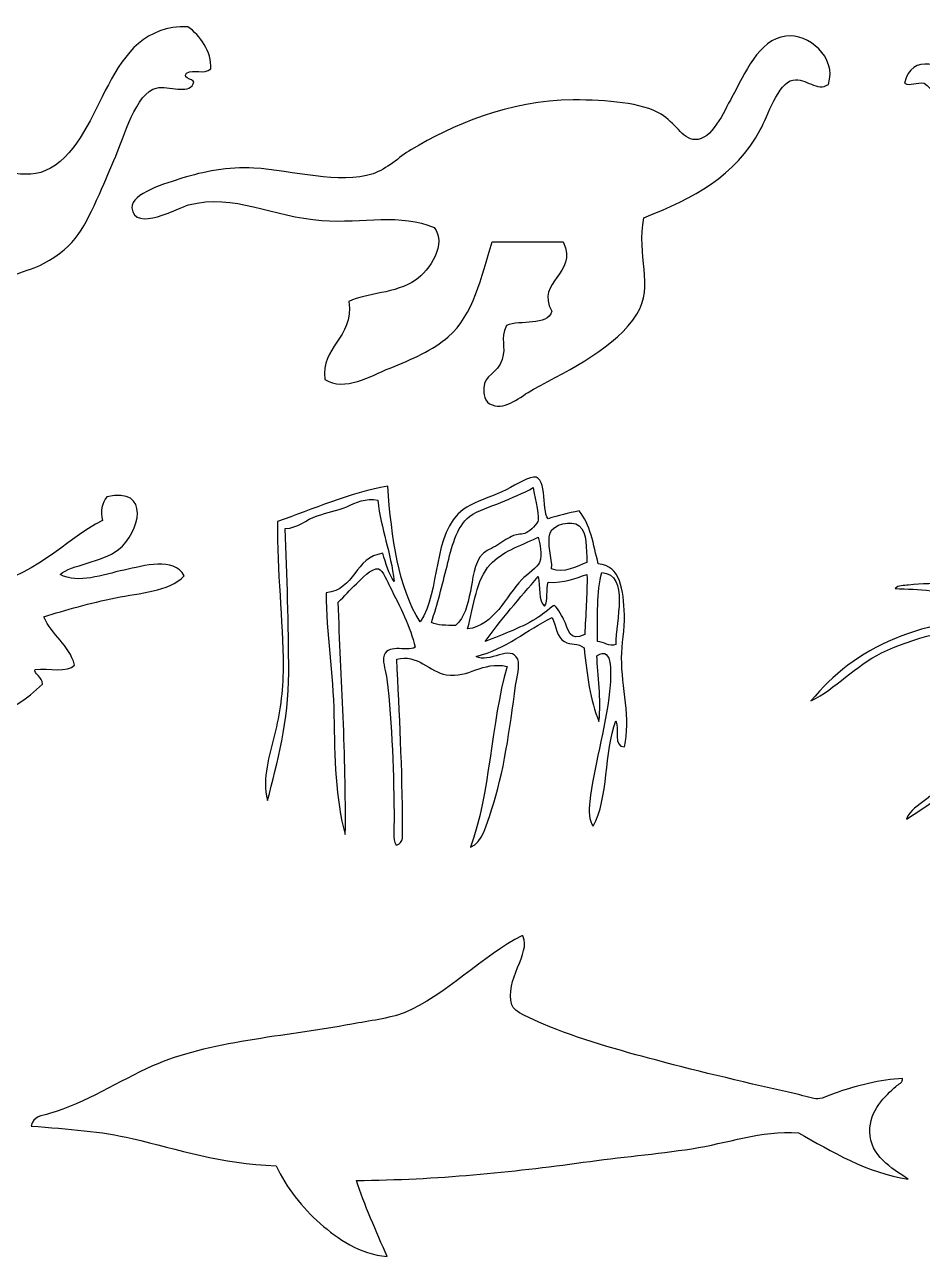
# Model space of a CAD drawing. Header units: centimetres. Extents: x -66 to 65, y -66 to 66.
# Drawn here: x -22.17 to -9.98, y -65.01 to -48.29 of the extents above; entities that cross this region are included whole.
import ezdxf

# ---------------------------------------------------------------- set-up
doc = ezdxf.new("R2010")
doc.units = ezdxf.units.CM
doc.header["$MEASUREMENT"] = 0
doc.layers.add('Layer 1', color=7, linetype='Continuous')

msp = doc.modelspace()

# ---------------------------------------------------------------- linework, layer by layer
at = {"layer": 'Layer 1'}
for points, knots in [([(-19.95309, -48.31539), (-19.78378, -48.43191), (-19.63075, -48.65501), (-19.63892, -48.88827), (-19.63892, -48.88827), (-19.73182, -48.96571), (-19.87202, -48.88888), (-19.97155, -48.94373), (-19.97155, -48.94373), (-20.04669, -49.02906), (-19.82312, -49.02535), (-19.87916, -49.09158), (-19.87916, -49.09158), (-19.95375, -49.23861), (-20.20296, -49.11076), (-20.37814, -49.14704), (-20.37814, -49.14704), (-20.65376, -49.20406), (-20.8297, -49.83575), (-20.93255, -50.07107), (-20.93255, -50.07107), (-21.00089, -50.22739), (-21.0727, -50.40923), (-21.1543, -50.58852), (-21.1543, -50.58852), (-21.3557, -51.03088), (-21.46614, -51.28961), (-21.91201, -51.53102), (-21.91201, -51.53102), (-22.11648, -51.64175), (-22.47465, -51.69033), (-22.55881, -51.86368), (-22.55881, -51.86368), (-22.60143, -51.95139), (-22.57588, -52.08069), (-22.59577, -52.15935), (-22.59577, -52.15935), (-22.67115, -52.45735), (-22.96759, -52.59612), (-23.00236, -52.8801), (-23.00236, -52.8801), (-22.95524, -53.06086), (-22.67375, -53.00734), (-22.63274, -53.19424), (-22.63274, -53.19424), (-22.76503, -53.32251), (-23.09145, -53.28727), (-23.26107, -53.2312), (-23.26107, -53.2312), (-23.42464, -53.17717), (-23.63987, -52.94693), (-23.66766, -52.80615), (-23.66766, -52.80615), (-23.721, -52.53583), (-23.53971, -52.33056), (-23.53831, -52.02999), (-23.53831, -52.02999), (-23.67407, -52.007), (-23.93198, -52.11434), (-24.09272, -52.06693), (-24.09272, -52.06693), (-23.96762, -52.5367), (-24.51605, -52.53765), (-24.64713, -52.86158), (-24.64713, -52.86158), (-24.54667, -53.01665), (-24.25541, -53.06949), (-24.33296, -53.34206), (-24.33296, -53.34206), (-24.55963, -53.34103), (-24.74933, -53.22355), (-24.94282, -53.12031), (-24.94282, -53.12031), (-25.10046, -53.03617), (-25.38076, -52.93608), (-25.40481, -52.76918), (-25.40481, -52.76918), (-25.45278, -52.43652), (-25.03511, -52.35056), (-25.01672, -52.01149), (-25.01672, -52.01149), (-25.85997, -52.10576), (-26.37403, -52.88184), (-27.53008, -52.8431), (-27.53008, -52.8431), (-27.94497, -52.82921), (-28.55986, -52.8395), (-28.73129, -52.56587), (-28.73129, -52.56587), (-28.53478, -52.38188), (-28.25885, -52.41358), (-28.04753, -52.38108), (-28.04753, -52.38108), (-27.30402, -52.2667), (-26.77605, -52.00095), (-26.38428, -51.47554), (-26.38428, -51.47554), (-25.86996, -50.78572), (-25.17418, -50.01615), (-23.92641, -50.07103), (-23.92641, -50.07103), (-23.61166, -50.08484), (-23.27659, -50.11387), (-22.96542, -50.16342), (-22.96542, -50.16342), (-22.56704, -50.22684), (-22.15611, -50.42988), (-21.81964, -50.23734), (-21.81964, -50.23734), (-21.0564, -49.80063), (-21.10318, -48.28663), (-19.95309, -48.31539)], [0, 0, 0, 0, 0.03448276, 0.03448276, 0.03448276, 0.03448276, 0.06896552, 0.06896552, 0.06896552, 0.06896552, 0.10344828, 0.10344828, 0.10344828, 0.10344828, 0.13793103, 0.13793103, 0.13793103, 0.13793103, 0.17241379, 0.17241379, 0.17241379, 0.17241379, 0.20689655, 0.20689655, 0.20689655, 0.20689655, 0.24137931, 0.24137931, 0.24137931, 0.24137931, 0.27586207, 0.27586207, 0.27586207, 0.27586207, 0.31034483, 0.31034483, 0.31034483, 0.31034483, 0.34482759, 0.34482759, 0.34482759, 0.34482759, 0.37931034, 0.37931034, 0.37931034, 0.37931034, 0.4137931, 0.4137931, 0.4137931, 0.4137931, 0.44827586, 0.44827586, 0.44827586, 0.44827586, 0.48275862, 0.48275862, 0.48275862, 0.48275862, 0.51724138, 0.51724138, 0.51724138, 0.51724138, 0.55172414, 0.55172414, 0.55172414, 0.55172414, 0.5862069, 0.5862069, 0.5862069, 0.5862069, 0.62068966, 0.62068966, 0.62068966, 0.62068966, 0.65517241, 0.65517241, 0.65517241, 0.65517241, 0.68965517, 0.68965517, 0.68965517, 0.68965517, 0.72413793, 0.72413793, 0.72413793, 0.72413793, 0.75862069, 0.75862069, 0.75862069, 0.75862069, 0.79310345, 0.79310345, 0.79310345, 0.79310345, 0.82758621, 0.82758621, 0.82758621, 0.82758621, 0.86206897, 0.86206897, 0.86206897, 0.86206897, 0.89655172, 0.89655172, 0.89655172, 0.89655172, 0.93103448, 0.93103448, 0.93103448, 0.93103448, 1, 1, 1, 1]), ([(-11.25584, -49.09726), (-11.40665, -49.20667), (-11.56056, -49.00688), (-11.73733, -49.03947), (-11.73733, -49.03947), (-11.93847, -49.07654), (-12.08272, -49.53334), (-12.1803, -49.71355), (-12.1803, -49.71355), (-12.52492, -50.35003), (-13.07808, -50.63922), (-13.75957, -50.90764), (-13.75957, -50.90764), (-13.86495, -51.42064), (-13.6173, -51.83244), (-13.85588, -52.2173), (-13.85588, -52.2173), (-14.12954, -52.65876), (-14.74655, -52.9611), (-15.26182, -53.23804), (-15.26182, -53.23804), (-15.45129, -53.3399), (-15.62485, -53.52302), (-15.82036, -53.44992), (-15.82036, -53.44992), (-15.92855, -53.42251), (-15.93876, -53.28524), (-15.9359, -53.21881), (-15.9359, -53.21881), (-15.92831, -53.04204), (-15.74622, -53.02479), (-15.68552, -52.8336), (-15.68552, -52.8336), (-15.62874, -52.65472), (-15.71539, -52.55902), (-15.62773, -52.37137), (-15.62773, -52.37137), (-15.43715, -52.29234), (-15.07322, -52.38664), (-15.01144, -52.17878), (-15.01144, -52.17878), (-15.24075, -51.75931), (-14.64645, -51.68494), (-14.85737, -51.23506), (-14.85737, -51.23506), (-15.17836, -51.23506), (-15.49936, -51.23506), (-15.82035, -51.23506), (-15.82035, -51.23506), (-15.97648, -51.7261), (-16.06901, -52.21825), (-16.41738, -52.52546), (-16.41738, -52.52546), (-16.6205, -52.70458), (-16.91437, -52.83209), (-17.20703, -52.94919), (-17.20703, -52.94919), (-17.48209, -53.05923), (-17.81896, -53.2751), (-18.09296, -53.10323), (-18.09296, -53.10323), (-18.15482, -52.65304), (-17.70114, -52.56009), (-17.76554, -52.04397), (-17.76554, -52.04397), (-17.52659, -51.92774), (-17.1298, -51.9411), (-16.86035, -51.7551), (-16.86035, -51.7551), (-16.67141, -51.62466), (-16.42937, -51.25453), (-16.60997, -51.04247), (-16.60997, -51.04247), (-17.05489, -50.84279), (-17.58014, -50.98569), (-18.13146, -50.94616), (-18.13146, -50.94616), (-18.81144, -50.89745), (-19.32248, -50.56844), (-19.94187, -50.73431), (-19.94187, -50.73431), (-20.07355, -50.76955), (-20.68236, -51.1133), (-20.71226, -50.77283), (-20.71226, -50.77283), (-20.72919, -50.57976), (-20.24204, -50.43752), (-20.01892, -50.36839), (-20.01892, -50.36839), (-19.75857, -50.28767), (-19.39916, -50.21107), (-19.05594, -50.23356), (-19.05594, -50.23356), (-18.52624, -50.26827), (-17.8977, -50.46131), (-17.43815, -50.31058), (-17.43815, -50.31058), (-17.24828, -50.2483), (-17.09083, -50.08767), (-16.91814, -49.98318), (-16.91814, -49.98318), (-16.37728, -49.65589), (-15.59557, -49.31442), (-14.72257, -49.30907), (-14.72257, -49.30907), (-14.26397, -49.30632), (-13.78687, -49.34971), (-13.52848, -49.50166), (-13.52848, -49.50166), (-13.3461, -49.60892), (-13.23699, -49.84046), (-13.06625, -49.84834), (-13.06625, -49.84834), (-12.83963, -49.85882), (-12.67869, -49.47388), (-12.5655, -49.27054), (-12.5655, -49.27054), (-12.39183, -48.95862), (-12.20844, -48.48729), (-11.83364, -48.44239), (-11.83364, -48.44239), (-11.53238, -48.4063), (-11.13498, -48.72211), (-11.25584, -49.09726)], [0, 0, 0, 0, 0.03125, 0.03125, 0.03125, 0.03125, 0.0625, 0.0625, 0.0625, 0.0625, 0.09375, 0.09375, 0.09375, 0.09375, 0.125, 0.125, 0.125, 0.125, 0.15625, 0.15625, 0.15625, 0.15625, 0.1875, 0.1875, 0.1875, 0.1875, 0.21875, 0.21875, 0.21875, 0.21875, 0.25, 0.25, 0.25, 0.25, 0.28125, 0.28125, 0.28125, 0.28125, 0.3125, 0.3125, 0.3125, 0.3125, 0.34375, 0.34375, 0.34375, 0.34375, 0.375, 0.375, 0.375, 0.375, 0.40625, 0.40625, 0.40625, 0.40625, 0.4375, 0.4375, 0.4375, 0.4375, 0.46875, 0.46875, 0.46875, 0.46875, 0.5, 0.5, 0.5, 0.5, 0.53125, 0.53125, 0.53125, 0.53125, 0.5625, 0.5625, 0.5625, 0.5625, 0.59375, 0.59375, 0.59375, 0.59375, 0.625, 0.625, 0.625, 0.625, 0.65625, 0.65625, 0.65625, 0.65625, 0.6875, 0.6875, 0.6875, 0.6875, 0.71875, 0.71875, 0.71875, 0.71875, 0.75, 0.75, 0.75, 0.75, 0.78125, 0.78125, 0.78125, 0.78125, 0.8125, 0.8125, 0.8125, 0.8125, 0.84375, 0.84375, 0.84375, 0.84375, 0.875, 0.875, 0.875, 0.875, 0.90625, 0.90625, 0.90625, 0.90625, 0.9375, 0.9375, 0.9375, 0.9375, 1, 1, 1, 1]), ([(-7.54783, -53.46653), (-7.84631, -53.46928), (-8.15431, -53.43171), (-8.42217, -53.3498), (-8.42217, -53.3498), (-8.67196, -53.27336), (-8.93001, -53.17041), (-9.06569, -52.99957), (-9.06569, -52.99957), (-9.22391, -52.80018), (-9.14901, -52.50133), (-8.99965, -52.3325), (-8.99965, -52.3325), (-8.81336, -52.12218), (-8.46307, -51.93301), (-8.02619, -51.89895), (-8.02619, -51.89895), (-6.92785, -51.81341), (-5.44955, -52.17745), (-5.0728, -51.53208), (-5.0728, -51.53208), (-4.81409, -51.08859), (-5.13691, -50.56236), (-5.58432, -50.44811), (-5.58432, -50.44811), (-5.53323, -50.65094), (-5.32752, -50.86835), (-5.36982, -51.13187), (-5.36982, -51.13187), (-5.40803, -51.36933), (-5.68851, -51.46654), (-5.94727, -51.34864), (-5.94727, -51.34864), (-5.96299, -51.2064), (-5.78212, -51.21839), (-5.76585, -51.08181), (-5.76585, -51.08181), (-5.74534, -50.91123), (-6.0076, -50.65366), (-6.06282, -50.51481), (-6.06282, -50.51481), (-6.30862, -50.48026), (-6.53891, -50.52418), (-6.77227, -50.54812), (-6.77227, -50.54812), (-6.8077, -50.64784), (-6.84302, -50.73738), (-6.85474, -50.86504), (-6.85474, -50.86504), (-6.87017, -51.03279), (-6.81444, -51.23895), (-6.88771, -51.34865), (-6.88771, -51.34865), (-6.99659, -51.51147), (-7.35822, -51.43522), (-7.54782, -51.38201), (-7.54782, -51.38201), (-7.52451, -51.24985), (-7.3392, -51.28147), (-7.26723, -51.19852), (-7.26723, -51.19852), (-7.27199, -50.9977), (-7.24979, -50.76955), (-7.30022, -50.6149), (-7.30022, -50.6149), (-7.43301, -50.75354), (-7.40219, -51.01797), (-7.56425, -51.13184), (-7.56425, -51.13184), (-7.65733, -51.19732), (-7.76105, -51.19553), (-7.92715, -51.1819), (-7.92715, -51.1819), (-7.85468, -51.02728), (-7.71334, -50.94221), (-7.76218, -50.66485), (-7.76218, -50.66485), (-7.80734, -50.64212), (-7.90815, -50.70589), (-8.00967, -50.68155), (-8.00967, -50.68155), (-8.06132, -51.02866), (-8.31944, -51.45014), (-8.73563, -51.21521), (-8.73563, -51.21521), (-8.6648, -50.98502), (-8.25157, -51.03379), (-8.38916, -50.61492), (-8.38916, -50.61492), (-8.64848, -50.49266), (-8.81268, -50.30528), (-9.04911, -50.11459), (-9.04911, -50.11459), (-9.1968, -49.99547), (-9.35963, -49.89361), (-9.46162, -49.76439), (-9.46162, -49.76439), (-9.63646, -49.54272), (-9.72401, -49.2579), (-9.95652, -49.08065), (-9.95652, -49.08065), (-10.05741, -49.06216), (-10.1439, -49.12822), (-10.22055, -49.08065), (-10.22055, -49.08065), (-10.13435, -48.66234), (-9.68096, -48.83416), (-9.47802, -49.01392), (-9.47802, -49.01392), (-9.18759, -49.27154), (-8.88583, -49.90739), (-8.35616, -49.69776), (-8.35616, -49.69776), (-8.19508, -49.63397), (-8.03461, -49.50501), (-7.89414, -49.38082), (-7.89414, -49.38082), (-7.5143, -49.04501), (-7.12039, -48.51113), (-6.49182, -48.447), (-6.49182, -48.447), (-5.76313, -48.37265), (-5.29141, -48.87536), (-4.99031, -49.24744), (-4.99031, -49.24744), (-4.89392, -49.36663), (-4.77708, -49.4902), (-4.69337, -49.63106), (-4.69337, -49.63106), (-4.51803, -49.92586), (-4.39799, -50.509), (-4.42934, -50.98181), (-4.42934, -50.98181), (-4.49046, -51.90243), (-5.10397, -52.42519), (-6.0628, -52.38257), (-6.0628, -52.38257), (-6.32474, -52.37093), (-6.59369, -52.3264), (-6.87118, -52.29917), (-6.87118, -52.29917), (-7.42088, -52.24543), (-7.86027, -52.18042), (-8.35615, -52.38257), (-8.35615, -52.38257), (-8.57541, -52.47203), (-8.80975, -52.58892), (-8.81811, -52.73272), (-8.81811, -52.73272), (-8.83274, -52.98524), (-8.42325, -53.07665), (-8.22409, -53.1497), (-8.22409, -53.1497), (-7.95333, -53.2491), (-7.70598, -53.30051), (-7.54783, -53.46653)], [0, 0, 0, 0, 0.025, 0.025, 0.025, 0.025, 0.05, 0.05, 0.05, 0.05, 0.075, 0.075, 0.075, 0.075, 0.1, 0.1, 0.1, 0.1, 0.125, 0.125, 0.125, 0.125, 0.15, 0.15, 0.15, 0.15, 0.175, 0.175, 0.175, 0.175, 0.2, 0.2, 0.2, 0.2, 0.225, 0.225, 0.225, 0.225, 0.25, 0.25, 0.25, 0.25, 0.275, 0.275, 0.275, 0.275, 0.3, 0.3, 0.3, 0.3, 0.325, 0.325, 0.325, 0.325, 0.35, 0.35, 0.35, 0.35, 0.375, 0.375, 0.375, 0.375, 0.4, 0.4, 0.4, 0.4, 0.425, 0.425, 0.425, 0.425, 0.45, 0.45, 0.45, 0.45, 0.475, 0.475, 0.475, 0.475, 0.5, 0.5, 0.5, 0.5, 0.525, 0.525, 0.525, 0.525, 0.55, 0.55, 0.55, 0.55, 0.575, 0.575, 0.575, 0.575, 0.6, 0.6, 0.6, 0.6, 0.625, 0.625, 0.625, 0.625, 0.65, 0.65, 0.65, 0.65, 0.675, 0.675, 0.675, 0.675, 0.7, 0.7, 0.7, 0.7, 0.725, 0.725, 0.725, 0.725, 0.75, 0.75, 0.75, 0.75, 0.775, 0.775, 0.775, 0.775, 0.8, 0.8, 0.8, 0.8, 0.825, 0.825, 0.825, 0.825, 0.85, 0.85, 0.85, 0.85, 0.875, 0.875, 0.875, 0.875, 0.9, 0.9, 0.9, 0.9, 0.925, 0.925, 0.925, 0.925, 0.95, 0.95, 0.95, 0.95, 1, 1, 1, 1]), ([(-27.82008, -54.16387), (-27.60341, -54.11106), (-27.43807, -54.04356), (-27.20492, -54.04481), (-27.20492, -54.04481), (-26.16937, -54.05023), (-26.07057, -55.35606), (-25.81586, -56.20778), (-25.81586, -56.20778), (-25.01137, -56.07099), (-24.15838, -55.94894), (-23.27586, -55.91012), (-23.27586, -55.91012), (-23.12317, -55.9034), (-22.95622, -55.92615), (-22.79961, -55.91012), (-22.79961, -55.91012), (-22.07304, -55.83569), (-21.61825, -55.27356), (-21.11289, -55.01715), (-21.11289, -55.01715), (-21.13953, -54.89706), (-21.12101, -54.77604), (-21.05336, -54.69965), (-21.05336, -54.69965), (-20.45011, -54.55445), (-20.60203, -55.18834), (-20.89461, -55.41403), (-20.89461, -55.41403), (-21.1285, -55.59448), (-21.52985, -55.61625), (-21.68836, -55.75137), (-21.68836, -55.75137), (-21.43277, -55.88448), (-21.11945, -55.75584), (-20.81523, -55.69184), (-20.81523, -55.69184), (-20.54533, -55.63506), (-20.14771, -55.50565), (-20.00164, -55.77122), (-20.00164, -55.77122), (-20.21852, -55.98855), (-20.59997, -55.99921), (-20.9343, -56.06888), (-20.9343, -56.06888), (-21.28006, -56.14095), (-21.61592, -56.23311), (-21.90664, -56.32685), (-21.90664, -56.32685), (-21.80147, -56.57887), (-21.56774, -56.70232), (-21.48992, -56.98169), (-21.48992, -56.98169), (-21.58379, -57.08628), (-21.84351, -57.02498), (-22.0257, -57.04122), (-22.0257, -57.04122), (-22.05965, -57.09591), (-21.91836, -57.14488), (-21.92648, -57.23966), (-21.92648, -57.23966), (-22.76267, -58.08328), (-24.28405, -57.9366), (-25.53804, -58.33107), (-25.53804, -58.33107), (-25.95616, -58.46259), (-26.37563, -58.58428), (-26.80804, -58.60888), (-26.80804, -58.60888), (-27.16846, -58.62939), (-27.52011, -58.62444), (-27.8796, -58.66841), (-27.8796, -58.66841), (-28.20035, -58.70762), (-28.52161, -58.80665), (-28.85194, -58.82716), (-28.85194, -58.82716), (-30.26815, -58.91513), (-31.51717, -58.33604), (-32.86038, -58.41044), (-32.86038, -58.41044), (-33.28403, -58.43391), (-33.61965, -58.57504), (-33.97163, -58.62872), (-33.97163, -58.62872), (-34.1389, -58.29598), (-33.73247, -58.04804), (-33.53507, -57.8945), (-33.53507, -57.8945), (-32.83998, -57.3539), (-31.76292, -57.08273), (-30.59819, -57.02137), (-30.59819, -57.02137), (-30.85941, -56.07527), (-30.42507, -54.60956), (-29.84413, -54.12418), (-29.84413, -54.12418), (-29.35567, -53.71606), (-28.25365, -53.72839), (-27.82008, -54.16387)], [0, 0, 0, 0, 0.03846154, 0.03846154, 0.03846154, 0.03846154, 0.07692308, 0.07692308, 0.07692308, 0.07692308, 0.11538462, 0.11538462, 0.11538462, 0.11538462, 0.15384615, 0.15384615, 0.15384615, 0.15384615, 0.19230769, 0.19230769, 0.19230769, 0.19230769, 0.23076923, 0.23076923, 0.23076923, 0.23076923, 0.26923077, 0.26923077, 0.26923077, 0.26923077, 0.30769231, 0.30769231, 0.30769231, 0.30769231, 0.34615385, 0.34615385, 0.34615385, 0.34615385, 0.38461538, 0.38461538, 0.38461538, 0.38461538, 0.42307692, 0.42307692, 0.42307692, 0.42307692, 0.46153846, 0.46153846, 0.46153846, 0.46153846, 0.5, 0.5, 0.5, 0.5, 0.53846154, 0.53846154, 0.53846154, 0.53846154, 0.57692308, 0.57692308, 0.57692308, 0.57692308, 0.61538462, 0.61538462, 0.61538462, 0.61538462, 0.65384615, 0.65384615, 0.65384615, 0.65384615, 0.69230769, 0.69230769, 0.69230769, 0.69230769, 0.73076923, 0.73076923, 0.73076923, 0.73076923, 0.76923077, 0.76923077, 0.76923077, 0.76923077, 0.80769231, 0.80769231, 0.80769231, 0.80769231, 0.84615385, 0.84615385, 0.84615385, 0.84615385, 0.88461538, 0.88461538, 0.88461538, 0.88461538, 0.92307692, 0.92307692, 0.92307692, 0.92307692, 1, 1, 1, 1]), ([(-15.06174, -54.99456), (-14.92262, -54.95778), (-14.7889, -54.91561), (-14.6396, -54.88902), (-14.6396, -54.88902), (-14.48844, -55.06409), (-14.44656, -55.34844), (-14.38055, -55.60863), (-14.38055, -55.60863), (-14.07546, -55.63181), (-14.03897, -55.96341), (-14.02553, -56.29943), (-14.02553, -56.29943), (-14.01757, -56.49805), (-14.06358, -56.70088), (-14.06389, -56.88471), (-14.06389, -56.88471), (-14.0646, -57.2755), (-13.93509, -57.71373), (-14.02553, -58.09364), (-14.02553, -58.09364), (-14.18187, -58.09327), (-14.09345, -57.84816), (-14.14068, -57.73862), (-14.14068, -57.73862), (-14.29861, -58.15957), (-14.24276, -58.79425), (-14.4477, -59.16824), (-14.4477, -59.16824), (-14.51054, -59.10381), (-14.50924, -58.95824), (-14.4957, -58.83243), (-14.4957, -58.83243), (-14.44884, -58.39777), (-14.28218, -57.85334), (-14.22704, -57.33566), (-14.22704, -57.33566), (-14.20802, -57.15701), (-14.16994, -56.69563), (-14.39973, -56.85592), (-14.39973, -56.85592), (-14.38907, -57.11108), (-14.33911, -57.4493), (-14.37094, -57.74825), (-14.37094, -57.74825), (-14.48934, -57.46681), (-14.53482, -57.11256), (-14.57242, -56.75037), (-14.57242, -56.75037), (-14.65124, -56.67888), (-14.75969, -56.7119), (-14.84108, -56.66401), (-14.84108, -56.66401), (-14.94305, -56.60403), (-14.95538, -56.45507), (-15.00417, -56.33781), (-15.00417, -56.33781), (-15.35847, -56.50484), (-15.62396, -56.76064), (-16.04041, -56.8655), (-16.04041, -56.8655), (-15.86777, -56.9676), (-15.56329, -56.69297), (-15.47431, -56.90389), (-15.47431, -56.90389), (-15.43846, -56.98887), (-15.48847, -57.149), (-15.5031, -57.25888), (-15.5031, -57.25888), (-15.58274, -57.85779), (-15.66256, -58.45083), (-15.82933, -58.94756), (-15.82933, -58.94756), (-15.89733, -59.15018), (-15.94485, -59.38608), (-16.11717, -59.45609), (-16.11717, -59.45609), (-15.84743, -58.74079), (-15.8401, -57.76302), (-15.61825, -56.99983), (-15.61825, -56.99983), (-15.95739, -56.92675), (-16.13805, -57.16512), (-16.44343, -57.11498), (-16.44343, -57.11498), (-16.66785, -57.07812), (-16.83972, -56.82158), (-17.11505, -56.9039), (-17.11505, -56.9039), (-17.08227, -57.62375), (-17.03819, -58.39319), (-17.03829, -59.17784), (-17.03829, -59.17784), (-17.03832, -59.27682), (-17.01514, -59.40263), (-17.12465, -59.42732), (-17.12465, -59.42732), (-17.17474, -59.33397), (-17.15346, -59.21758), (-17.15344, -59.11069), (-17.15344, -59.11069), (-17.15336, -58.47982), (-17.18032, -57.78126), (-17.2494, -57.17254), (-17.2494, -57.17254), (-17.25996, -57.07938), (-17.30708, -56.94955), (-17.29737, -56.8847), (-17.29737, -56.8847), (-17.26636, -56.67692), (-16.9872, -56.80607), (-16.86562, -56.74079), (-16.86562, -56.74079), (-16.93031, -56.46462), (-17.07252, -56.18543), (-17.21103, -55.91563), (-17.21103, -55.91563), (-17.2399, -55.85943), (-17.30567, -55.68811), (-17.36457, -55.67576), (-17.36457, -55.67576), (-17.45696, -55.65637), (-17.60635, -55.82464), (-17.66201, -55.87724), (-17.66201, -55.87724), (-17.76014, -55.97006), (-17.82592, -56.04869), (-17.91146, -56.12672), (-17.91146, -56.12672), (-17.87421, -57.17365), (-17.802, -58.18568), (-17.81552, -59.28341), (-17.81552, -59.28341), (-17.94995, -58.80467), (-17.96035, -58.23354), (-17.96903, -57.66191), (-17.96903, -57.66191), (-17.9776, -57.09922), (-18.07627, -56.54981), (-18.07457, -56.00202), (-18.07457, -56.00202), (-17.68124, -55.96043), (-17.69069, -55.51595), (-17.30699, -55.4647), (-17.30699, -55.4647), (-17.26156, -55.59837), (-17.22865, -55.74452), (-17.15345, -55.84848), (-17.15345, -55.84848), (-17.19433, -55.44801), (-17.33096, -55.14326), (-17.37417, -54.74509), (-17.37417, -54.74509), (-17.53504, -54.70628), (-17.66939, -54.777), (-17.79631, -54.83145), (-17.79631, -54.83145), (-17.92839, -54.8881), (-18.06505, -54.91151), (-18.19927, -54.9562), (-18.19927, -54.9562), (-18.34252, -55.00385), (-18.46314, -55.12572), (-18.63104, -55.12889), (-18.63104, -55.12889), (-18.60657, -55.76238), (-18.58307, -56.43527), (-18.58307, -57.08622), (-18.58307, -57.08622), (-18.58307, -57.74718), (-18.74158, -58.30788), (-18.87091, -58.82289), (-18.87091, -58.82289), (-18.94822, -58.50499), (-18.84342, -58.21755), (-18.77497, -57.93056), (-18.77497, -57.93056), (-18.70673, -57.64444), (-18.65985, -57.35123), (-18.65982, -57.00947), (-18.65982, -57.00947), (-18.65979, -56.35836), (-18.74525, -55.71497), (-18.73658, -55.03295), (-18.73658, -55.03295), (-18.25242, -54.86465), (-17.76651, -54.647), (-17.23978, -54.55321), (-17.23978, -54.55321), (-17.18551, -55.26015), (-17.09627, -55.93206), (-16.79843, -56.39542), (-16.79843, -56.39542), (-16.51657, -55.98479), (-16.64013, -55.18604), (-16.21317, -54.86986), (-16.21317, -54.86986), (-16.09498, -54.78234), (-15.92578, -54.72818), (-15.75261, -54.65875), (-15.75261, -54.65875), (-15.5783, -54.5889), (-15.44839, -54.48701), (-15.30165, -54.43806), (-15.30165, -54.43806), (-15.05099, -54.3545), (-15.16061, -54.87597), (-15.06174, -54.99456)], [0, 0, 0, 0, 0.01886792, 0.01886792, 0.01886792, 0.01886792, 0.03773585, 0.03773585, 0.03773585, 0.03773585, 0.05660377, 0.05660377, 0.05660377, 0.05660377, 0.0754717, 0.0754717, 0.0754717, 0.0754717, 0.09433962, 0.09433962, 0.09433962, 0.09433962, 0.11320755, 0.11320755, 0.11320755, 0.11320755, 0.13207547, 0.13207547, 0.13207547, 0.13207547, 0.1509434, 0.1509434, 0.1509434, 0.1509434, 0.16981132, 0.16981132, 0.16981132, 0.16981132, 0.18867925, 0.18867925, 0.18867925, 0.18867925, 0.20754717, 0.20754717, 0.20754717, 0.20754717, 0.22641509, 0.22641509, 0.22641509, 0.22641509, 0.24528302, 0.24528302, 0.24528302, 0.24528302, 0.26415094, 0.26415094, 0.26415094, 0.26415094, 0.28301887, 0.28301887, 0.28301887, 0.28301887, 0.30188679, 0.30188679, 0.30188679, 0.30188679, 0.32075472, 0.32075472, 0.32075472, 0.32075472, 0.33962264, 0.33962264, 0.33962264, 0.33962264, 0.35849057, 0.35849057, 0.35849057, 0.35849057, 0.37735849, 0.37735849, 0.37735849, 0.37735849, 0.39622642, 0.39622642, 0.39622642, 0.39622642, 0.41509434, 0.41509434, 0.41509434, 0.41509434, 0.43396226, 0.43396226, 0.43396226, 0.43396226, 0.45283019, 0.45283019, 0.45283019, 0.45283019, 0.47169811, 0.47169811, 0.47169811, 0.47169811, 0.49056604, 0.49056604, 0.49056604, 0.49056604, 0.50943396, 0.50943396, 0.50943396, 0.50943396, 0.52830189, 0.52830189, 0.52830189, 0.52830189, 0.54716981, 0.54716981, 0.54716981, 0.54716981, 0.56603774, 0.56603774, 0.56603774, 0.56603774, 0.58490566, 0.58490566, 0.58490566, 0.58490566, 0.60377358, 0.60377358, 0.60377358, 0.60377358, 0.62264151, 0.62264151, 0.62264151, 0.62264151, 0.64150943, 0.64150943, 0.64150943, 0.64150943, 0.66037736, 0.66037736, 0.66037736, 0.66037736, 0.67924528, 0.67924528, 0.67924528, 0.67924528, 0.69811321, 0.69811321, 0.69811321, 0.69811321, 0.71698113, 0.71698113, 0.71698113, 0.71698113, 0.73584906, 0.73584906, 0.73584906, 0.73584906, 0.75471698, 0.75471698, 0.75471698, 0.75471698, 0.77358491, 0.77358491, 0.77358491, 0.77358491, 0.79245283, 0.79245283, 0.79245283, 0.79245283, 0.81132075, 0.81132075, 0.81132075, 0.81132075, 0.83018868, 0.83018868, 0.83018868, 0.83018868, 0.8490566, 0.8490566, 0.8490566, 0.8490566, 0.86792453, 0.86792453, 0.86792453, 0.86792453, 0.88679245, 0.88679245, 0.88679245, 0.88679245, 0.90566038, 0.90566038, 0.90566038, 0.90566038, 0.9245283, 0.9245283, 0.9245283, 0.9245283, 0.94339623, 0.94339623, 0.94339623, 0.94339623, 0.96226415, 0.96226415, 0.96226415, 0.96226415, 1, 1, 1, 1]), ([(-16.11719, -55.98283), (-16.087, -55.83278), (-16.06483, -55.58508), (-15.95407, -55.4743), (-15.95407, -55.4743), (-15.91105, -55.43125), (-15.81876, -55.39802), (-15.74299, -55.34958), (-15.74299, -55.34958), (-15.67166, -55.30397), (-15.59699, -55.24981), (-15.53188, -55.22483), (-15.53188, -55.22483), (-15.47944, -55.20472), (-15.41163, -55.20856), (-15.35919, -55.18647), (-15.35919, -55.18647), (-15.30122, -55.16202), (-15.20406, -55.06032), (-15.19607, -55.01378), (-15.19607, -55.01378), (-15.18051, -54.92284), (-15.26132, -54.6327), (-15.26322, -54.5724), (-15.26322, -54.5724), (-15.39556, -54.65045), (-15.56093, -54.71303), (-15.7046, -54.77388), (-15.7046, -54.77388), (-15.84504, -54.83333), (-16.01183, -54.87879), (-16.12677, -54.96578), (-16.12677, -54.96578), (-16.31013, -55.10455), (-16.37257, -55.39218), (-16.43379, -55.63742), (-16.43379, -55.63742), (-16.49917, -55.89909), (-16.56449, -56.15285), (-16.6449, -56.405), (-16.6449, -56.405), (-16.56515, -56.44678), (-16.44064, -56.44384), (-16.31867, -56.44336), (-16.31867, -56.44336), (-16.19098, -56.32597), (-16.15484, -56.16999), (-16.11719, -55.98283)], [0, 0, 0, 0, 0.07692308, 0.07692308, 0.07692308, 0.07692308, 0.15384615, 0.15384615, 0.15384615, 0.15384615, 0.23076923, 0.23076923, 0.23076923, 0.23076923, 0.30769231, 0.30769231, 0.30769231, 0.30769231, 0.38461538, 0.38461538, 0.38461538, 0.38461538, 0.46153846, 0.46153846, 0.46153846, 0.46153846, 0.53846154, 0.53846154, 0.53846154, 0.53846154, 0.61538462, 0.61538462, 0.61538462, 0.61538462, 0.69230769, 0.69230769, 0.69230769, 0.69230769, 0.76923077, 0.76923077, 0.76923077, 0.76923077, 0.84615385, 0.84615385, 0.84615385, 0.84615385, 1, 1, 1, 1]), ([(-6.01389, -54.84107), (-6.16989, -54.96095), (-6.35957, -55.04448), (-6.54158, -55.13849), (-6.54158, -55.13849), (-6.89324, -55.3201), (-7.28596, -55.48763), (-7.57785, -55.74298), (-7.57785, -55.74298), (-7.72054, -55.86778), (-7.8691, -56.01603), (-7.92326, -56.21312), (-7.92326, -56.21312), (-7.56906, -56.14158), (-7.25511, -55.97359), (-6.90623, -55.85813), (-6.90623, -55.85813), (-6.55796, -55.74288), (-6.18506, -55.64908), (-5.71648, -55.68541), (-5.71648, -55.68541), (-6.03149, -55.756), (-6.36886, -55.8027), (-6.67597, -55.88692), (-6.67597, -55.88692), (-6.97529, -55.96902), (-7.27782, -56.05115), (-7.47231, -56.24191), (-7.47231, -56.24191), (-7.41482, -56.31319), (-7.34311, -56.33028), (-7.26123, -56.33787), (-7.26123, -56.33787), (-7.11764, -56.35115), (-6.95931, -56.25143), (-6.85827, -56.27069), (-6.85827, -56.27069), (-6.75371, -56.29064), (-6.72579, -56.4056), (-6.69515, -56.52017), (-6.69515, -56.52017), (-6.80826, -56.55097), (-6.9832, -56.51996), (-6.98299, -56.66408), (-6.98299, -56.66408), (-6.89467, -56.75187), (-6.77839, -56.60354), (-6.69515, -56.62572), (-6.69515, -56.62572), (-6.64496, -56.83834), (-6.90208, -56.95415), (-7.11732, -56.93274), (-7.11732, -56.93274), (-7.21183, -57.07808), (-7.43561, -57.09419), (-7.54909, -57.22058), (-7.54909, -57.22058), (-7.39489, -57.32808), (-7.13936, -57.3837), (-6.92541, -57.3837), (-6.92541, -57.3837), (-6.50954, -57.3837), (-6.21434, -57.14124), (-5.90838, -57.07668), (-5.90838, -57.07668), (-5.91645, -57.16143), (-6.02022, -57.20863), (-6.0907, -57.24937), (-6.0907, -57.24937), (-6.33758, -57.39211), (-6.71665, -57.61643), (-7.12691, -57.54679), (-7.12691, -57.54679), (-7.34117, -57.51046), (-7.52463, -57.34518), (-7.7314, -57.3741), (-7.7314, -57.3741), (-7.92179, -57.40074), (-7.82099, -57.57484), (-7.7314, -57.63315), (-7.7314, -57.63315), (-7.48523, -57.79349), (-7.1272, -57.83349), (-6.8007, -57.94017), (-6.8007, -57.94017), (-6.64351, -57.99155), (-6.48431, -58.04399), (-6.33054, -58.08408), (-6.33054, -58.08408), (-6.1661, -58.12697), (-5.99658, -58.14538), (-5.8604, -58.22801), (-5.8604, -58.22801), (-6.53461, -58.14371), (-7.22292, -58.02642), (-7.77934, -57.75785), (-7.77934, -57.75785), (-7.8476, -57.72491), (-7.9459, -57.64403), (-8, -57.6427), (-8, -57.6427), (-8.1184, -57.63979), (-8.24381, -57.82714), (-8.32623, -57.93054), (-8.32623, -57.93054), (-8.51236, -58.16409), (-8.67625, -58.39412), (-8.83476, -58.65015), (-8.83476, -58.65015), (-8.94962, -58.8357), (-9.01587, -59.02131), (-9.20896, -59.11068), (-9.20896, -59.11068), (-9.21989, -59.0349), (-9.14866, -58.99294), (-9.11302, -58.93799), (-9.11302, -58.93799), (-8.87098, -58.56477), (-8.6364, -58.18081), (-8.40298, -57.7866), (-8.40298, -57.7866), (-8.49868, -57.80599), (-8.59107, -57.8288), (-8.71003, -57.82496), (-8.71003, -57.82496), (-9.14014, -58.30632), (-9.63049, -58.72751), (-10.1972, -59.07229), (-10.1972, -59.07229), (-10.15066, -58.95481), (-10.03186, -58.88732), (-9.93815, -58.81324), (-9.93815, -58.81324), (-9.84179, -58.73709), (-9.75249, -58.65211), (-9.65989, -58.5734), (-9.65989, -58.5734), (-9.38642, -58.34086), (-9.09268, -58.14221), (-8.92109, -57.80582), (-8.92109, -57.80582), (-9.13755, -57.67586), (-9.55725, -57.69964), (-9.59271, -57.41244), (-9.59271, -57.41244), (-9.61864, -57.20247), (-9.47809, -56.93638), (-9.33366, -56.79837), (-9.33366, -56.79837), (-9.21796, -56.68775), (-9.06865, -56.62618), (-8.98825, -56.52011), (-8.98825, -56.52011), (-9.54761, -56.44402), (-10.13083, -56.62317), (-10.53302, -56.81755), (-10.53302, -56.81755), (-10.89688, -56.99342), (-11.15551, -57.30179), (-11.49251, -57.46999), (-11.49251, -57.46999), (-10.90709, -56.7503), (-9.99214, -56.30971), (-8.68126, -56.34739), (-8.68126, -56.34739), (-8.81924, -56.15993), (-9.11803, -56.09643), (-9.40085, -56.04037), (-9.40085, -56.04037), (-9.69562, -55.98195), (-10.02701, -55.94856), (-10.3507, -55.94443), (-10.3507, -55.94443), (-10.3071, -55.89487), (-10.22889, -55.90257), (-10.1684, -55.89646), (-10.1684, -55.89646), (-9.80706, -55.85987), (-9.42325, -55.87191), (-9.10337, -55.94443), (-9.10337, -55.94443), (-8.97203, -55.9742), (-8.8231, -56.0146), (-8.7388, -56.06915), (-8.7388, -56.06915), (-8.60841, -56.15345), (-8.53031, -56.31249), (-8.29742, -56.20348), (-8.29742, -56.20348), (-8.14735, -56.13323), (-7.97021, -55.8763), (-7.83689, -55.7621), (-7.83689, -55.7621), (-7.51209, -55.48402), (-7.09497, -55.28463), (-6.69511, -55.10009), (-6.69511, -55.10009), (-6.48879, -55.00481), (-6.25828, -54.90692), (-6.0331, -54.83143), (-6.0331, -54.83143), (-6.02532, -54.83329), (-6.02354, -54.8411), (-6.01389, -54.84107)], [0, 0, 0, 0, 0.01923077, 0.01923077, 0.01923077, 0.01923077, 0.03846154, 0.03846154, 0.03846154, 0.03846154, 0.05769231, 0.05769231, 0.05769231, 0.05769231, 0.07692308, 0.07692308, 0.07692308, 0.07692308, 0.09615385, 0.09615385, 0.09615385, 0.09615385, 0.11538462, 0.11538462, 0.11538462, 0.11538462, 0.13461538, 0.13461538, 0.13461538, 0.13461538, 0.15384615, 0.15384615, 0.15384615, 0.15384615, 0.17307692, 0.17307692, 0.17307692, 0.17307692, 0.19230769, 0.19230769, 0.19230769, 0.19230769, 0.21153846, 0.21153846, 0.21153846, 0.21153846, 0.23076923, 0.23076923, 0.23076923, 0.23076923, 0.25, 0.25, 0.25, 0.25, 0.26923077, 0.26923077, 0.26923077, 0.26923077, 0.28846154, 0.28846154, 0.28846154, 0.28846154, 0.30769231, 0.30769231, 0.30769231, 0.30769231, 0.32692308, 0.32692308, 0.32692308, 0.32692308, 0.34615385, 0.34615385, 0.34615385, 0.34615385, 0.36538462, 0.36538462, 0.36538462, 0.36538462, 0.38461538, 0.38461538, 0.38461538, 0.38461538, 0.40384615, 0.40384615, 0.40384615, 0.40384615, 0.42307692, 0.42307692, 0.42307692, 0.42307692, 0.44230769, 0.44230769, 0.44230769, 0.44230769, 0.46153846, 0.46153846, 0.46153846, 0.46153846, 0.48076923, 0.48076923, 0.48076923, 0.48076923, 0.5, 0.5, 0.5, 0.5, 0.51923077, 0.51923077, 0.51923077, 0.51923077, 0.53846154, 0.53846154, 0.53846154, 0.53846154, 0.55769231, 0.55769231, 0.55769231, 0.55769231, 0.57692308, 0.57692308, 0.57692308, 0.57692308, 0.59615385, 0.59615385, 0.59615385, 0.59615385, 0.61538462, 0.61538462, 0.61538462, 0.61538462, 0.63461538, 0.63461538, 0.63461538, 0.63461538, 0.65384615, 0.65384615, 0.65384615, 0.65384615, 0.67307692, 0.67307692, 0.67307692, 0.67307692, 0.69230769, 0.69230769, 0.69230769, 0.69230769, 0.71153846, 0.71153846, 0.71153846, 0.71153846, 0.73076923, 0.73076923, 0.73076923, 0.73076923, 0.75, 0.75, 0.75, 0.75, 0.76923077, 0.76923077, 0.76923077, 0.76923077, 0.78846154, 0.78846154, 0.78846154, 0.78846154, 0.80769231, 0.80769231, 0.80769231, 0.80769231, 0.82692308, 0.82692308, 0.82692308, 0.82692308, 0.84615385, 0.84615385, 0.84615385, 0.84615385, 0.86538462, 0.86538462, 0.86538462, 0.86538462, 0.88461538, 0.88461538, 0.88461538, 0.88461538, 0.90384615, 0.90384615, 0.90384615, 0.90384615, 0.92307692, 0.92307692, 0.92307692, 0.92307692, 0.94230769, 0.94230769, 0.94230769, 0.94230769, 0.96153846, 0.96153846, 0.96153846, 0.96153846, 1, 1, 1, 1]), ([(-14.63959, -55.09049), (-14.7405, -55.00421), (-14.99662, -55.07546), (-15.03295, -55.18645), (-15.03295, -55.18645), (-15.08237, -55.33737), (-15.00128, -55.52514), (-15.01377, -55.67577), (-15.01377, -55.67577), (-14.84986, -55.7502), (-14.66873, -55.63547), (-14.53403, -55.58941), (-14.53403, -55.58941), (-14.54884, -55.39257), (-14.52074, -55.19209), (-14.63959, -55.09049)], [0, 0, 0, 0, 0.2, 0.2, 0.2, 0.2, 0.4, 0.4, 0.4, 0.4, 0.6, 0.6, 0.6, 0.6, 1, 1, 1, 1]), ([(-15.41675, -55.81971), (-15.35701, -55.75769), (-15.1986, -55.64543), (-15.17688, -55.58944), (-15.17688, -55.58944), (-15.13291, -55.47599), (-15.17942, -55.33438), (-15.19609, -55.24403), (-15.19609, -55.24403), (-15.19821, -55.25149), (-15.20413, -55.2552), (-15.2153, -55.25361), (-15.2153, -55.25361), (-15.45049, -55.37098), (-15.68533, -55.43826), (-15.84855, -55.61821), (-15.84855, -55.61821), (-16.04215, -55.83165), (-16.06273, -56.16272), (-16.15557, -56.49134), (-16.15557, -56.49134), (-15.78826, -56.44614), (-15.64125, -56.05276), (-15.41675, -55.81971)], [0, 0, 0, 0, 0.14285714, 0.14285714, 0.14285714, 0.14285714, 0.28571429, 0.28571429, 0.28571429, 0.28571429, 0.42857143, 0.42857143, 0.42857143, 0.42857143, 0.57142857, 0.57142857, 0.57142857, 0.57142857, 0.71428571, 0.71428571, 0.71428571, 0.71428571, 1, 1, 1, 1]), ([(-15.06174, -55.8581), (-15.09241, -55.95216), (-15.05653, -56.11279), (-15.10971, -56.1843), (-15.10971, -56.1843), (-15.20033, -56.1118), (-15.16234, -55.91069), (-15.19607, -55.78134), (-15.19607, -55.78134), (-15.44219, -56.06294), (-15.71013, -56.3739), (-15.91568, -56.66404), (-15.91568, -56.66404), (-15.67623, -56.56233), (-15.40046, -56.46899), (-15.18646, -56.32823), (-15.18646, -56.32823), (-15.14328, -56.29987), (-14.99387, -56.17205), (-14.97535, -56.17472), (-14.97535, -56.17472), (-14.95876, -56.17713), (-14.87571, -56.30601), (-14.85063, -56.35702), (-14.85063, -56.35702), (-14.7748, -56.5113), (-14.78657, -56.6638), (-14.56279, -56.56813), (-14.56279, -56.56813), (-14.55411, -56.29534), (-14.52794, -56.04007), (-14.534, -55.75258), (-14.534, -55.75258), (-14.69299, -55.80471), (-14.83914, -55.86961), (-15.06174, -55.8581)], [0, 0, 0, 0, 0.1, 0.1, 0.1, 0.1, 0.2, 0.2, 0.2, 0.2, 0.3, 0.3, 0.3, 0.3, 0.4, 0.4, 0.4, 0.4, 0.5, 0.5, 0.5, 0.5, 0.6, 0.6, 0.6, 0.6, 0.7, 0.7, 0.7, 0.7, 0.8, 0.8, 0.8, 0.8, 1, 1, 1, 1]), ([(-14.33254, -55.72377), (-14.4034, -55.98555), (-14.38974, -56.33181), (-14.39011, -56.66405), (-14.39011, -56.66405), (-14.3001, -56.66646), (-14.23631, -56.73652), (-14.14066, -56.70244), (-14.14066, -56.70244), (-14.1508, -56.38134), (-13.94707, -55.75936), (-14.33254, -55.72377)], [0, 0, 0, 0, 0.25, 0.25, 0.25, 0.25, 0.5, 0.5, 0.5, 0.5, 1, 1, 1, 1]), ([(-10.24762, -62.595), (-10.24209, -62.64662), (-10.30609, -62.67207), (-10.33988, -62.70266), (-10.33988, -62.70266), (-10.48085, -62.83019), (-10.7008, -63.02807), (-10.69376, -63.31808), (-10.69376, -63.31808), (-10.6859, -63.64476), (-10.4051, -63.8105), (-10.17071, -63.96427), (-10.17071, -63.96427), (-10.73123, -63.87865), (-11.21489, -63.58282), (-11.66307, -63.33348), (-11.66307, -63.33348), (-12.1739, -63.29535), (-12.63578, -63.47871), (-13.10934, -63.54893), (-13.10934, -63.54893), (-13.59636, -63.62108), (-14.08451, -63.6649), (-14.58635, -63.7335), (-14.58635, -63.7335), (-15.56057, -63.86674), (-16.56228, -63.97123), (-17.66337, -63.97972), (-17.66337, -63.97972), (-17.56222, -64.29907), (-17.39051, -64.68132), (-17.24797, -65.01051), (-17.24797, -65.01051), (-17.62222, -64.98447), (-17.91409, -64.77342), (-18.15573, -64.5644), (-18.15573, -64.5644), (-18.40256, -64.35072), (-18.61142, -64.07855), (-18.75575, -63.77973), (-18.75575, -63.77973), (-19.50733, -63.75475), (-20.0779, -63.55883), (-20.70967, -63.41048), (-20.70967, -63.41048), (-21.13324, -63.31102), (-21.5684, -63.28226), (-22.07892, -63.24125), (-22.07892, -63.24125), (-22.05037, -63.10729), (-21.93483, -63.10097), (-21.83278, -63.07202), (-21.83278, -63.07202), (-21.33587, -62.93081), (-20.89203, -62.63165), (-20.43271, -62.4258), (-20.43271, -62.4258), (-19.68386, -62.09018), (-18.63204, -62.02678), (-17.72494, -61.85652), (-17.72494, -61.85652), (-17.49369, -61.8131), (-17.21485, -61.78252), (-17.01718, -61.70269), (-17.01718, -61.70269), (-16.46693, -61.48047), (-15.93527, -60.91778), (-15.41706, -60.65647), (-15.41706, -60.65647), (-15.40399, -60.65369), (-15.40259, -60.66253), (-15.40163, -60.67187), (-15.40163, -60.67187), (-15.29143, -60.87732), (-15.65738, -61.27216), (-15.55549, -61.595), (-15.55549, -61.595), (-15.52472, -61.69255), (-15.28818, -61.78603), (-15.12477, -61.85654), (-15.12477, -61.85654), (-14.65953, -62.05731), (-14.07689, -62.21825), (-13.58616, -62.34882), (-13.58616, -62.34882), (-12.9958, -62.50601), (-12.31764, -62.66516), (-11.67843, -62.81041), (-11.67843, -62.81041), (-11.58366, -62.83192), (-11.4588, -62.87357), (-11.40149, -62.87195), (-11.40149, -62.87195), (-11.32473, -62.86978), (-11.22385, -62.81239), (-11.12452, -62.77961), (-11.12452, -62.77961), (-10.89058, -62.70248), (-10.54509, -62.60575), (-10.24762, -62.595)], [0, 0, 0, 0, 0.03846154, 0.03846154, 0.03846154, 0.03846154, 0.07692308, 0.07692308, 0.07692308, 0.07692308, 0.11538462, 0.11538462, 0.11538462, 0.11538462, 0.15384615, 0.15384615, 0.15384615, 0.15384615, 0.19230769, 0.19230769, 0.19230769, 0.19230769, 0.23076923, 0.23076923, 0.23076923, 0.23076923, 0.26923077, 0.26923077, 0.26923077, 0.26923077, 0.30769231, 0.30769231, 0.30769231, 0.30769231, 0.34615385, 0.34615385, 0.34615385, 0.34615385, 0.38461538, 0.38461538, 0.38461538, 0.38461538, 0.42307692, 0.42307692, 0.42307692, 0.42307692, 0.46153846, 0.46153846, 0.46153846, 0.46153846, 0.5, 0.5, 0.5, 0.5, 0.53846154, 0.53846154, 0.53846154, 0.53846154, 0.57692308, 0.57692308, 0.57692308, 0.57692308, 0.61538462, 0.61538462, 0.61538462, 0.61538462, 0.65384615, 0.65384615, 0.65384615, 0.65384615, 0.69230769, 0.69230769, 0.69230769, 0.69230769, 0.73076923, 0.73076923, 0.73076923, 0.73076923, 0.76923077, 0.76923077, 0.76923077, 0.76923077, 0.80769231, 0.80769231, 0.80769231, 0.80769231, 0.84615385, 0.84615385, 0.84615385, 0.84615385, 0.88461538, 0.88461538, 0.88461538, 0.88461538, 0.92307692, 0.92307692, 0.92307692, 0.92307692, 1, 1, 1, 1])]:
    msp.add_open_spline(points, degree=3, knots=knots, dxfattribs=at)

doc.saveas('drawing.dxf')
